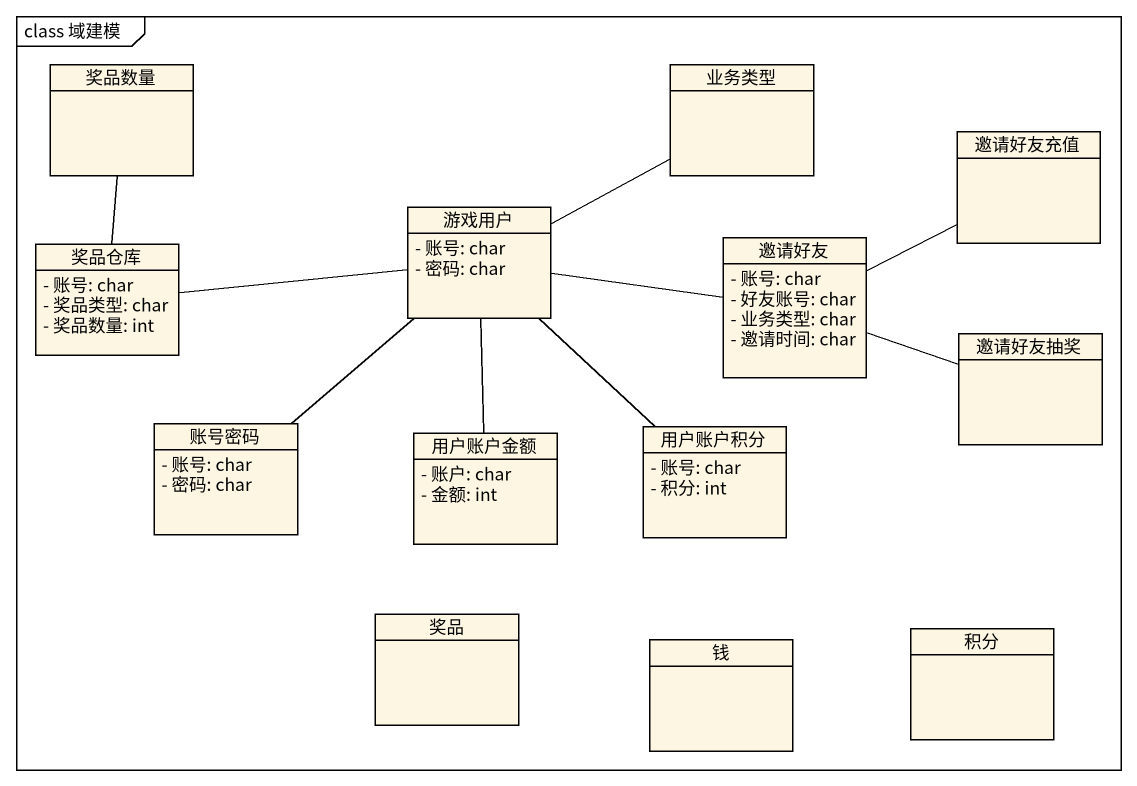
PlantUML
@startuml
mainframe class 域建模
hide circle
hide empty members
skinparam classAttributeIconSize 0
class 奖品数量
class 业务类型
class 邀请好友充值
class 游戏用户 {
  - 账号: char
  - 密码: char
}
class 奖品仓库 {
  - 账号: char
  - 奖品类型: char
  - 奖品数量: int
}
class 邀请好友 {
  - 账号: char
  - 好友账号: char
  - 业务类型: char
  - 邀请时间: char
}
class 邀请好友抽奖
class 账号密码 {
  - 账号: char
  - 密码: char
}
class 用户账户金额 {
  - 账户: char
  - 金额: int
}
class 用户账户积分 {
  - 账号: char
  - 积分: int
}
class 奖品
class 钱
class 积分
游戏用户 -right- 业务类型
游戏用户 -left- 奖品仓库
游戏用户 -right- 邀请好友
游戏用户 -- 账号密码
游戏用户 -- 用户账户金额
游戏用户 -- 用户账户积分
奖品仓库 -up- 奖品数量
邀请好友 -right- 邀请好友充值
邀请好友 -right- 邀请好友抽奖
@enduml
